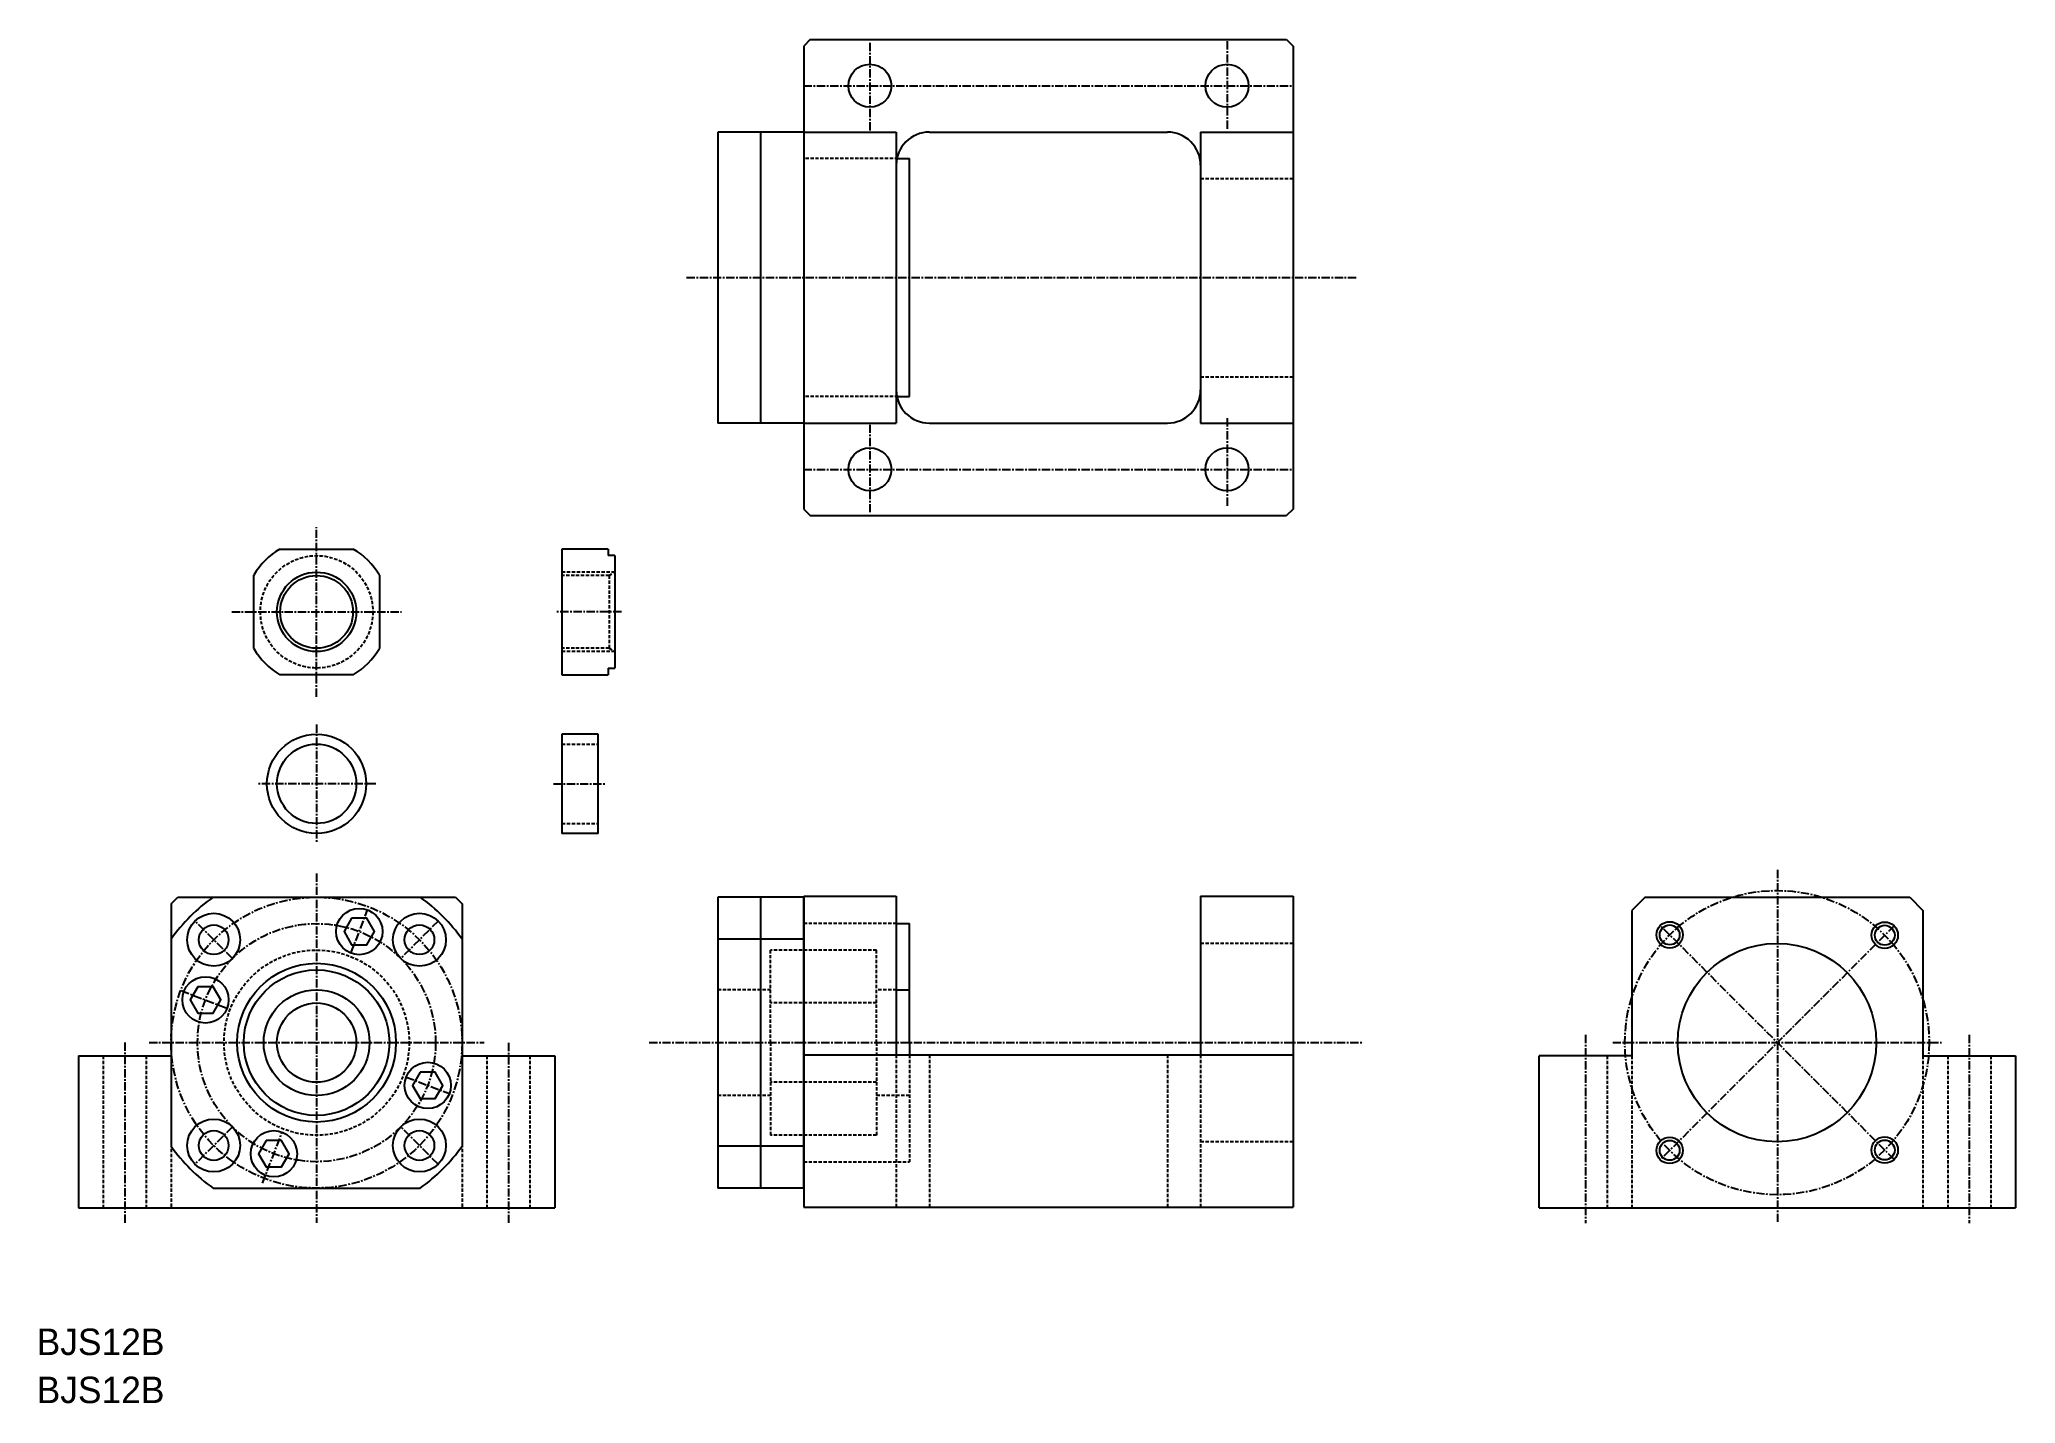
# Model space of a CAD drawing. Extents: x 67 to 366, y 42 to 249.
import ezdxf

# ---------------------------------------------------------------- set-up
doc = ezdxf.new("R2010")
doc.units = 0
doc.linetypes.add('CENTER', pattern=[2, 1.25, -0.25, 0.25, -0.25])
doc.linetypes.add('DASHED', pattern=[0.75, 0.5, -0.25])
doc.layers.get('0').update_dxf_attribs({"linetype": 'CONTINUOUS'})
doc.layers.add('CENTER', color=1, linetype='CENTER')

msp = doc.modelspace()

# ---------------------------------------------------------------- linework, layer by layer
for p, q in [((183.94, 248.72), (182.94, 247.72)), ((183.94, 248.72), (255.94, 248.72)), ((255.94, 248.72), (256.94, 247.72)), ((182.94, 247.72), (182.94, 177.72)), ((256.94, 247.72), (256.94, 177.72)), ((182.94, 234.72), (196.94, 234.72)), ((196.94, 234.72), (196.94, 190.72)), ((201.94, 234.72), (237.94, 234.72)), ((242.94, 234.72), (242.94, 190.72)), ((242.94, 234.72), (256.94, 234.72)), ((182.94, 190.72), (196.94, 190.72)), ((201.94, 190.72), (237.94, 190.72)), ((242.94, 190.72), (256.94, 190.72)), ((182.94, 177.72), (183.94, 176.72)), ((183.94, 176.72), (255.94, 176.72)), ((256.94, 177.72), (255.94, 176.72)), ((182.94, 119.17), (182.94, 72.17)), ((182.94, 119.17), (196.94, 119.17)), ((196.94, 119.17), (196.94, 95.17)), ((242.94, 119.17), (242.94, 95.17)), ((242.94, 119.17), (256.94, 119.17)), ((256.94, 119.17), (256.94, 72.17)), ((310.16, 119.03), (308.16, 117.03)), ((308.16, 117.03), (308.16, 95.03)), ((310.16, 119.03), (350.16, 119.03)), ((350.16, 119.03), (352.16, 117.03)), ((352.16, 117.03), (352.16, 95.03)), ((182.94, 95.17), (256.94, 95.17)), ((352.16, 95.03), (366.16, 95.03)), ((366.16, 95.03), (366.16, 72.03)), ((182.94, 72.17), (256.94, 72.17)), ((294.16, 72.03), (366.16, 72.03))]:
    msp.add_line(p, q)
at = {"color": 7, "linetype": 'CONTINUOUS'}
for p, q in [((182.94, 234.72), (169.94, 234.72)), ((169.94, 234.72), (169.94, 190.72)), ((176.44, 190.72), (176.44, 234.72)), ((197.2, 230.72), (198.94, 230.72)), ((198.94, 194.72), (198.94, 230.72)), ((197.2, 194.72), (198.94, 194.72)), ((182.94, 190.72), (169.94, 190.72)), ((103.74, 171.67), (114.83, 171.67)), ((146.37, 171.67), (146.37, 152.67)), ((153.37, 171.67), (146.37, 171.67)), ((153.37, 171.67), (153.37, 170.67)), ((154.37, 170.67), (153.37, 170.67)), ((154.37, 170.67), (154.37, 153.67)), ((99.79, 156.62), (99.79, 167.71)), ((118.79, 167.71), (118.79, 156.62)), ((114.83, 152.67), (103.74, 152.67)), ((109.29, 152.67), (109.29, 152.67)), ((112.06, 152.67), (112.06, 152.67)), ((146.37, 152.67), (153.37, 152.67)), ((153.37, 153.67), (153.37, 152.67)), ((153.37, 153.67), (154.37, 153.67)), ((146.37, 143.67), (146.37, 128.67)), ((151.87, 143.67), (146.37, 143.67)), ((151.87, 128.67), (151.87, 143.67)), ((151.87, 128.67), (146.37, 128.67)), ((87.29, 118.03), (88.29, 119.03)), ((87.29, 118.03), (87.29, 81.38)), ((88.29, 119.03), (130.29, 119.03)), ((130.29, 119.03), (131.29, 118.03)), ((131.29, 118.03), (131.29, 81.38)), ((169.94, 119.03), (169.94, 75.03)), ((182.94, 119.03), (169.94, 119.03)), ((176.44, 75.03), (176.44, 119.03)), ((182.94, 75.03), (182.94, 119.03)), ((196.94, 115.03), (198.94, 115.03)), ((198.94, 97.03), (198.94, 115.03)), ((182.94, 112.68), (169.94, 112.68)), ((196.94, 105.03), (198.94, 105.03)), ((198.94, 97.03), (198.94, 95.17)), ((73.29, 95.03), (73.29, 72.03)), ((73.29, 95.03), (87.29, 95.03)), ((131.29, 95.03), (145.29, 95.03)), ((145.29, 95.03), (145.29, 72.03)), ((294.16, 72.03), (294.16, 95.03)), ((308.16, 95.03), (294.16, 95.03)), ((182.94, 81.38), (169.94, 81.38)), ((93.63, 75.03), (124.94, 75.03)), ((182.94, 75.03), (169.94, 75.03)), ((73.29, 72.03), (145.29, 72.03))]:
    msp.add_line(p, q, dxfattribs=at)
at = {"color": 3, "linetype": 'DASHED'}
for p, q in [((197.2, 230.72), (182.94, 230.72)), ((242.94, 227.72), (256.94, 227.72)), ((242.94, 197.72), (256.94, 197.72)), ((197.2, 194.72), (182.94, 194.72)), ((154.37, 168.17), (146.37, 168.17)), ((153.51, 167.67), (146.37, 167.67)), ((153.51, 167.67), (154.37, 168.17)), ((153.51, 167.67), (153.51, 156.67)), ((153.51, 156.67), (146.37, 156.67)), ((154.37, 156.17), (146.37, 156.17)), ((153.51, 156.67), (154.37, 156.17)), ((146.37, 142.17), (151.87, 142.17)), ((146.37, 130.17), (151.87, 130.17)), ((196.94, 115.03), (182.94, 115.03)), ((193.94, 111.03), (177.94, 111.03)), ((177.94, 97.03), (177.94, 111.03)), ((193.94, 97.03), (193.94, 111.03)), ((256.94, 112.03), (242.94, 112.03)), ((177.94, 105.03), (169.94, 105.03)), ((196.94, 105.03), (193.94, 105.03)), ((193.94, 103.03), (177.94, 103.03)), ((177.94, 97.03), (177.94, 83.03)), ((193.94, 97.03), (193.94, 83.03)), ((77.04, 95.03), (77.04, 72.03)), ((83.54, 95.03), (83.54, 72.03)), ((135.04, 95.03), (135.04, 72.03)), ((141.54, 95.03), (141.54, 72.03)), ((196.94, 95.17), (196.94, 72.17)), ((198.94, 95.17), (198.94, 79.03)), ((201.94, 95.17), (201.94, 72.17)), ((237.94, 95.17), (237.94, 72.17)), ((242.94, 95.17), (242.94, 72.17)), ((304.41, 95.03), (304.41, 72.03)), ((308.16, 95.03), (308.16, 72.03)), ((352.16, 95.03), (352.16, 72.03)), ((355.91, 95.03), (355.91, 72.03)), ((362.41, 95.03), (362.41, 72.03)), ((193.94, 91.03), (177.94, 91.03)), ((177.94, 89.03), (169.94, 89.03)), ((198.94, 89.03), (193.94, 89.03)), ((87.29, 81.7), (87.29, 72.03)), ((131.29, 81.7), (131.29, 72.03)), ((193.94, 83.03), (177.94, 83.03)), ((256.94, 82.03), (242.94, 82.03)), ((182.94, 79.03), (198.94, 79.03))]:
    msp.add_line(p, q, dxfattribs=at)
at = {"color": 7, "linetype": 'CONTINUOUS'}
for points in [[(114.59, 115.83), (113.44, 113.83), (114.59, 111.83), (116.9, 111.83), (118.05, 113.83), (116.9, 115.83)], [(91.33, 105.49), (90.18, 103.49), (91.33, 101.49), (93.64, 101.49), (94.8, 103.49), (93.64, 105.49)], [(124.93, 92.57), (123.78, 90.57), (124.93, 88.57), (127.24, 88.57), (128.4, 90.57), (127.24, 92.57)], [(101.67, 82.23), (100.52, 80.23), (101.67, 78.23), (103.98, 78.23), (105.14, 80.23), (103.98, 82.23)]]:
    msp.add_lwpolyline(points, close=True, dxfattribs=at)
for centre, radius in [((192.94, 241.72), 3.25), ((246.94, 241.72), 3.25), ((192.94, 183.72), 3.25), ((246.94, 183.72), 3.25), ((313.87, 113.32), 1.5), ((346.39, 113.27), 1.5), ((330.1, 97.03), 15), ((313.87, 80.74), 1.5), ((346.39, 80.79), 1.5)]:
    msp.add_circle(centre, radius)
at = {"color": 3, "linetype": 'DASHED'}
for centre, radius in [((109.29, 162.17), 8.5), ((109.29, 97.03), 14)]:
    msp.add_circle(centre, radius, dxfattribs=at)
at = {"color": 3, "linetype": 'CONTINUOUS'}
for centre, radius in [((109.29, 162.17), 6), ((313.87, 113.32), 2), ((346.39, 113.27), 2), ((313.87, 80.74), 2), ((346.39, 80.79), 2)]:
    msp.add_circle(centre, radius, dxfattribs=at)
at = {"color": 7, "linetype": 'CONTINUOUS'}
for centre, radius in [((109.29, 162.17), 5.5), ((109.29, 136.17), 7.5), ((109.29, 136.17), 6), ((93.73, 112.59), 4), ((115.75, 113.83), 3.5), ((124.84, 112.59), 4), ((93.73, 112.59), 2.25), ((124.84, 112.59), 2.25), ((109.29, 97.03), 12), ((109.29, 97.03), 11), ((92.49, 103.49), 3.5), ((109.29, 97.03), 8), ((109.29, 97.03), 6), ((126.09, 90.57), 3.5), ((93.73, 81.48), 4), ((93.73, 81.48), 2.25), ((102.83, 80.23), 3.5), ((124.84, 81.48), 4), ((124.84, 81.48), 2.25)]:
    msp.add_circle(centre, radius, dxfattribs=at)
for centre, start, end in [((201.94, 229.72), 90, 180), ((237.94, 229.72), 0, 90), ((201.94, 195.72), 180, 270), ((237.94, 195.72), 270, 0)]:
    msp.add_arc(centre, 5, start, end)
for centre, radius, start, end in [((109.29, 162.17), 11, 120.2726, 149.7274), ((109.29, 162.17), 11, 30.2726, 59.7274), ((109.29, 162.17), 11, 210.2726, 239.7274), ((109.29, 162.17), 11, 300.2726, 329.7274), ((109.29, 97.03), 27, 125.4309, 144.5691), ((109.29, 97.03), 27, 35.4309, 54.5691), ((109.29, 97.03), 27, 215.4309, 234.5691), ((109.29, 97.03), 27, 305.4309, 324.5691)]:
    msp.add_arc(centre, radius, start, end, dxfattribs=at)
at = {"layer": 'CENTER', "color": 1, "linetype": 'CENTER'}
for p, q in [((192.94, 248.22), (192.94, 234.72)), ((246.94, 248.47), (246.94, 234.97)), ((182.94, 241.72), (256.94, 241.72)), ((165.23, 212.72), (266.7, 212.72)), ((246.94, 191.47), (246.94, 177.97)), ((192.94, 190.47), (192.94, 176.97)), ((182.94, 183.72), (256.94, 183.72)), ((109.29, 149.34), (109.29, 175)), ((96.46, 162.17), (122.11, 162.17)), ((155.37, 162.17), (145.37, 162.17)), ((109.29, 145.15), (109.29, 127.19)), ((118.26, 136.17), (100.31, 136.17)), ((145.12, 136.17), (153.12, 136.17)), ((109.29, 122.61), (109.29, 69.77)), ((330.16, 123.16), (330.16, 69.74)), ((114.49, 110.57), (117, 117.1)), ((96.56, 109.76), (90.9, 115.42)), ((127.67, 115.42), (122.02, 109.76)), ((347.83, 79.35), (312.48, 114.71)), ((347.83, 114.71), (312.48, 79.35)), ((88.83, 104.89), (95.75, 102.23)), ((80.29, 97.03), (80.29, 69.77)), ((83.96, 97.03), (134.62, 97.03)), ((138.29, 96.99), (138.29, 69.77)), ((159.57, 97.03), (267.58, 97.03)), ((301.16, 98.21), (301.16, 69.74)), ((305.26, 97.03), (354.95, 97.03)), ((359.16, 98.21), (359.16, 69.74)), ((122.82, 91.83), (129.36, 89.32)), ((96.56, 84.3), (90.9, 78.65)), ((127.67, 78.65), (122.02, 84.3)), ((101.12, 75.79), (104.09, 83.5))]:
    msp.add_line(p, q, dxfattribs=at)
for centre, radius in [((330.1, 97.03), 23), ((109.29, 97.03), 22), ((109.29, 97.03), 18)]:
    msp.add_circle(centre, radius, dxfattribs=at)

# ---------------------------------------------------------------- texts
at = {"color": 7, "linetype": 'CONTINUOUS'}
for p in [(66.96, 49.79), (66.96, 42.52)]:
    msp.add_text('BJS12B', height=4, dxfattribs=at).set_placement(p)

doc.saveas('drawing.dxf')
